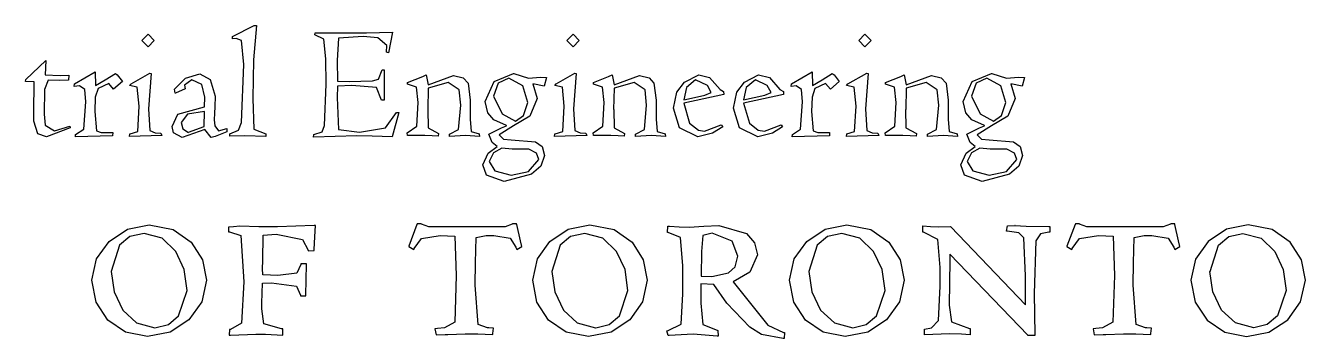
# Model space of a CAD drawing. Extents: x 0.4 to 73.1, y 0.3 to 16.6.
# Drawn here: x 40.07 to 73.15, y 3.16 to 11.23 of the extents above; entities that cross this region are included whole.
import ezdxf

# ---------------------------------------------------------------- set-up
doc = ezdxf.new("R2010")
doc.units = 0

msp = doc.modelspace()

# ---------------------------------------------------------------- linework, layer by layer
at = {"layer": 'Layer 1', "color": 7}
for points in [[(43.238154, 11.006633), (43.394258, 10.845237), (43.238154, 10.683841), (43.076758, 10.845237), (43.238154, 11.006633), (43.238154, 11.006633)], [(45.942192, 9.350343), (45.971296, 8.55924), (46.283504, 8.440178), (46.283504, 8.36874), (45.738463, 8.389907), (45.352172, 8.374032), (45.352172, 8.437532), (45.574422, 8.531128), (45.653797, 8.733865), (45.709359, 10.223467), (45.653797, 10.845237), (45.513568, 10.895508), (45.420964, 10.88757), (45.420964, 10.95107), (45.976588, 11.231528), (46.040088, 11.231528), (45.960713, 10.345175), (45.944838, 9.350343), (45.942192, 9.350343)], [(49.342084, 9.30801), (49.270646, 9.30801), (49.13604, 9.635431), (48.503356, 9.689009), (48.130294, 9.667843), (48.122356, 9.376801), (48.159398, 8.546011), (48.696501, 8.482511), (49.373172, 8.595289), (49.656937, 8.987864), (49.720437, 8.987864), (49.545813, 8.360803), (49.029876, 8.374032), (48.62771, 8.381969), (47.513815, 8.352865), (47.519107, 8.424303), (47.737057, 8.492433), (47.794273, 8.651844), (47.841898, 9.718113), (47.828669, 10.374279), (47.777737, 10.87831), (47.548211, 10.993404), (47.553503, 11.048966), (48.879063, 11.048966), (49.551104, 11.064841), (49.450563, 10.527737), (49.395, 10.543612), (49.410875, 10.718237), (49.177381, 10.919982), (48.797043, 10.95107), (48.162043, 10.908737), (48.125002, 10.331946), (48.130294, 9.794843), (48.434564, 9.789551), (49.035167, 9.805426), (49.189287, 9.852389), (49.283875, 10.085884), (49.339438, 10.085884), (49.339438, 9.305364), (49.342084, 9.30801)], [(54.220994, 11.006633), (54.377098, 10.845237), (54.220994, 10.683841), (54.059599, 10.845237), (54.220994, 11.006633), (54.220994, 11.006633)], [(61.764256, 11.006633), (61.920359, 10.845237), (61.764256, 10.683841), (61.60286, 10.845237), (61.764256, 11.006633), (61.764256, 11.006633)], [(40.290699, 9.778968), (40.071095, 9.792197), (40.076387, 9.842468), (40.597616, 10.334592), (40.576449, 9.96153), (40.965386, 9.945655), (41.18499, 9.950947), (41.179698, 9.823947), (40.960094, 9.810718), (40.65847, 9.823947), (40.557928, 9.585822), (40.549991, 8.942885), (40.579425, 8.665073), (40.817219, 8.514261), (41.214094, 8.633323), (41.222031, 8.59099), (40.608199, 8.358157), (40.39091, 8.438193), (40.282762, 8.768261), (40.282762, 8.977281), (40.290699, 9.781613), (40.290699, 9.778968)], [(41.872906, 10.040905), (41.880843, 9.689009), (42.129551, 9.831884), (42.391488, 9.99328), (42.439113, 9.964176), (42.571405, 9.789551), (42.346509, 9.593759), (42.219509, 9.736634), (41.944343, 9.609634), (41.872906, 9.384739), (41.859676, 9.016969), (41.90201, 8.516907), (42.021072, 8.469282), (42.076634, 8.469282), (42.322697, 8.474573), (42.317405, 8.384615), (41.359615, 8.358157), (41.364906, 8.421657), (41.573927, 8.558248), (41.624198, 9.260385), (41.599062, 9.582184), (41.462802, 9.67578), (41.33051, 9.659905), (41.338448, 9.728697), (41.872906, 10.038259), (41.872906, 10.040905)], [(42.769842, 8.434886), (42.968279, 8.498386), (43.005321, 9.14926), (42.957696, 9.641384), (42.759259, 9.689009), (42.7963, 9.731343), (43.280487, 10.001217), (43.317529, 9.99328), (43.248737, 9.083114), (43.283133, 8.52749), (43.423362, 8.46399), (43.566237, 8.450761), (43.592695, 8.392553), (42.759259, 8.371386), (42.767196, 8.434886), (42.769842, 8.434886)], [(43.939299, 9.490572), (43.923424, 9.588468), (44.207851, 9.874217), (44.571652, 9.985342), (44.841527, 9.837176), (44.968527, 9.405906), (44.960589, 9.130739), (44.952652, 8.974635), (44.944714, 8.797365), (44.958936, 8.646222), (45.058485, 8.516907), (45.275443, 8.575115), (45.275443, 8.490448), (44.971173, 8.36874), (44.870631, 8.339636), (44.701298, 8.551302), (44.113924, 8.339636), (43.891674, 8.460352), (43.859924, 8.630677), (44.002799, 8.948177), (44.696006, 9.130739), (44.703944, 9.384739), (44.624569, 9.710176), (44.370569, 9.831884), (44.174778, 9.691655), (44.195944, 9.601697), (43.941945, 9.487926), (43.939299, 9.490572)], [(50.463916, 9.061948), (50.471853, 8.596282), (50.741728, 8.442823), (50.736436, 8.379324), (50.580332, 8.387261), (50.389832, 8.392553), (49.937395, 8.392553), (49.932104, 8.461344), (50.186103, 8.635969), (50.215208, 9.249802), (50.173536, 9.646345), (49.945333, 9.723405), (49.940041, 9.760447), (50.33427, 9.921842), (50.426874, 9.964176), (50.474499, 9.704884), (51.130665, 9.943009), (51.378463, 9.887323), (51.505711, 9.741595), (51.559289, 9.30801), (51.559289, 8.815885), (51.585748, 8.498386), (51.797414, 8.434886), (51.802706, 8.371386), (51.442873, 8.392553), (51.027477, 8.371386), (51.027477, 8.429594), (51.26031, 8.548657), (51.315873, 9.18101), (51.275524, 9.574577), (50.993082, 9.765738), (50.477145, 9.617572), (50.463916, 9.061948), (50.463916, 9.061948)], [(52.689059, 9.99328), (53.070058, 9.871572), (53.382266, 9.900676), (53.530433, 9.892738), (53.47487, 9.667843), (53.178537, 9.726051), (53.292308, 9.350343), (53.098501, 8.89493), (52.678475, 8.643907), (52.313351, 8.411073), (52.425799, 8.302925), (52.617621, 8.284074), (53.249975, 8.233803), (53.424269, 8.11441), (53.485453, 7.881907), (53.389914, 7.60641), (53.143811, 7.392429), (52.442996, 7.204575), (51.984276, 7.368286), (51.884726, 7.633199), (52.021979, 7.942431), (52.260434, 8.114741), (52.125166, 8.215944), (52.043476, 8.43224), (52.368913, 8.593636), (52.503851, 8.643907), (52.503851, 8.651844), (52.168492, 8.797034), (52.013462, 8.979638), (51.948226, 9.273614), (52.180729, 9.790212), (52.681121, 9.99328), (52.689059, 9.99328)], [(53.755328, 8.434886), (53.953765, 8.498386), (53.990807, 9.14926), (53.943182, 9.641384), (53.744745, 9.689009), (53.781786, 9.731343), (54.263327, 10.001217), (54.300369, 9.99328), (54.231578, 9.083114), (54.265973, 8.52749), (54.406202, 8.46399), (54.549077, 8.450761), (54.575535, 8.392553), (53.742099, 8.371386), (53.750036, 8.434886), (53.755328, 8.434886)], [(55.271389, 9.061948), (55.279326, 8.596282), (55.549201, 8.442823), (55.543909, 8.379324), (55.387805, 8.387261), (55.197305, 8.392553), (54.744869, 8.392553), (54.739577, 8.461344), (54.993577, 8.635969), (55.022681, 9.249802), (54.980678, 9.646345), (54.75016, 9.723405), (54.744869, 9.760447), (55.139097, 9.921842), (55.231701, 9.964176), (55.279326, 9.704884), (55.935492, 9.943009), (56.183291, 9.887323), (56.310538, 9.741595), (56.364116, 9.30801), (56.364116, 8.815885), (56.390575, 8.498386), (56.602241, 8.434886), (56.607533, 8.371386), (56.2477, 8.392553), (55.832305, 8.371386), (55.832305, 8.429594), (56.065138, 8.548657), (56.1207, 9.18101), (56.080351, 9.574577), (55.797909, 9.765738), (55.281972, 9.617572), (55.268743, 9.061948), (55.271389, 9.061948)], [(57.083782, 9.231281), (57.231949, 8.715344), (57.462797, 8.532451), (57.61824, 8.506323), (58.04951, 8.667719), (58.086552, 8.617448), (57.82693, 8.456053), (57.446261, 8.358157), (56.97398, 8.595289), (56.819199, 9.096343), (56.904858, 9.510168), (57.101642, 9.77566), (57.467428, 9.958884), (57.747555, 9.891085), (58.01776, 9.583176), (58.110364, 9.532905), (58.115656, 9.456176), (57.081136, 9.231281), (57.083782, 9.231281)], [(58.628947, 9.231281), (58.777113, 8.715344), (59.007962, 8.532451), (59.163405, 8.506323), (59.594675, 8.667719), (59.631717, 8.617448), (59.372094, 8.456053), (58.991426, 8.358157), (58.519145, 8.595289), (58.364364, 9.096343), (58.450023, 9.510168), (58.646806, 9.77566), (59.012592, 9.958884), (59.29272, 9.891085), (59.562925, 9.583176), (59.655529, 9.532905), (59.660821, 9.456176), (58.626301, 9.231281), (58.628947, 9.231281)], [(60.401653, 10.040905), (60.409591, 9.689009), (60.658299, 9.831884), (60.920236, 9.99328), (60.965215, 9.964176), (61.097506, 9.789551), (60.872611, 9.593759), (60.745611, 9.736634), (60.470445, 9.609634), (60.399007, 9.384739), (60.385778, 9.016969), (60.428111, 8.516907), (60.547174, 8.469282), (60.602736, 8.469282), (60.848798, 8.474573), (60.843507, 8.384615), (59.885716, 8.358157), (59.891008, 8.421657), (60.100028, 8.558248), (60.150299, 9.260385), (60.125164, 9.582184), (59.988904, 9.67578), (59.856612, 9.659905), (59.86455, 9.728697), (60.399007, 10.038259), (60.401653, 10.040905)], [(61.298589, 8.434886), (61.497027, 8.498386), (61.534068, 9.14926), (61.486443, 9.641384), (61.288006, 9.689009), (61.325048, 9.731343), (61.809235, 10.001217), (61.846276, 9.99328), (61.777485, 9.083114), (61.81188, 8.52749), (61.952109, 8.46399), (62.094984, 8.450761), (62.121443, 8.392553), (61.288006, 8.371386), (61.295944, 8.434886), (61.298589, 8.434886)], [(62.81465, 9.061948), (62.822588, 8.596282), (63.095108, 8.442823), (63.089816, 8.379324), (62.933712, 8.387261), (62.743213, 8.392553), (62.290776, 8.392553), (62.285484, 8.461344), (62.539484, 8.635969), (62.568588, 9.249802), (62.526916, 9.646345), (62.298713, 9.723405), (62.293422, 9.760447), (62.68765, 9.921842), (62.780254, 9.964176), (62.827879, 9.704884), (63.484045, 9.943009), (63.731844, 9.887323), (63.859091, 9.741595), (63.912669, 9.30801), (63.912669, 8.815885), (63.939128, 8.498386), (64.150794, 8.434886), (64.156086, 8.371386), (63.796253, 8.392553), (63.380858, 8.371386), (63.380858, 8.429594), (63.613691, 8.548657), (63.669253, 9.18101), (63.628904, 9.574577), (63.346462, 9.765738), (62.830525, 9.617572), (62.817296, 9.061948), (62.81465, 9.061948)], [(65.042439, 9.99328), (65.423438, 9.871572), (65.735646, 9.900676), (65.883813, 9.892738), (65.82825, 9.667843), (65.531917, 9.726051), (65.645688, 9.350343), (65.451881, 8.89493), (65.031856, 8.643907), (64.666731, 8.411073), (64.779179, 8.302925), (64.971001, 8.284074), (65.603355, 8.233803), (65.777649, 8.11441), (65.838834, 7.881907), (65.743294, 7.60641), (65.497191, 7.392429), (64.796377, 7.204575), (64.337656, 7.368286), (64.238107, 7.633199), (64.375359, 7.942431), (64.613814, 8.114741), (64.478546, 8.215944), (64.396856, 8.43224), (64.722293, 8.593636), (64.857231, 8.643907), (64.857231, 8.651844), (64.521872, 8.797034), (64.366843, 8.979638), (64.301606, 9.273614), (64.534109, 9.790212), (65.034501, 9.99328), (65.042439, 9.99328)], [(52.731392, 8.762969), (52.939751, 8.907497), (53.048892, 9.24451), (52.917592, 9.674127), (52.562059, 9.871572), (52.28127, 9.744903), (52.165184, 9.413843), (52.386773, 8.950492), (52.731392, 8.762969), (52.731392, 8.762969)], [(57.358949, 9.37151), (57.628823, 9.43501), (57.792865, 9.503801), (57.692323, 9.684379), (57.385407, 9.829238), (57.150259, 9.631793), (57.083782, 9.313302), (57.356303, 9.37151), (57.358949, 9.37151)], [(58.904113, 9.37151), (59.173988, 9.43501), (59.338029, 9.503801), (59.237488, 9.684379), (58.930572, 9.829238), (58.695423, 9.631793), (58.628947, 9.313302), (58.901467, 9.37151), (58.904113, 9.37151)], [(65.084772, 8.762969), (65.293131, 8.907497), (65.402272, 9.24451), (65.270972, 9.674127), (64.915439, 9.871572), (64.63465, 9.744903), (64.518565, 9.413843), (64.740153, 8.950492), (65.084772, 8.762969), (65.084772, 8.762969)], [(44.283257, 8.477219), (44.685423, 8.625386), (44.698652, 9.014323), (44.254814, 8.944539), (44.092757, 8.733865), (44.138398, 8.564532), (44.283257, 8.474573), (44.283257, 8.477219)], [(52.617621, 7.368616), (53.071381, 7.461221), (53.334641, 7.776074), (53.276102, 7.940446), (53.072704, 8.043303), (52.64408, 8.043303), (52.382142, 8.069761), (52.159893, 7.945407), (52.048768, 7.725804), (52.19958, 7.483049), (52.620267, 7.371262), (52.617621, 7.368616)], [(64.971001, 7.368616), (65.424761, 7.461221), (65.688021, 7.776074), (65.629482, 7.940446), (65.426084, 8.043303), (64.99746, 8.043303), (64.735523, 8.069761), (64.513273, 7.945407), (64.402148, 7.725804), (64.55296, 7.483049), (64.973647, 7.371262), (64.971001, 7.368616)], [(43.264612, 6.090681), (43.886382, 5.966037), (44.351387, 5.639236), (44.642759, 5.18097), (44.743631, 4.661932), (44.621634, 4.101512), (44.291525, 3.637335), (43.807131, 3.320993), (43.222279, 3.20408), (42.650656, 3.3169), (42.195366, 3.626421), (41.894362, 4.089234), (41.785593, 4.661932), (41.905813, 5.206643), (42.229431, 5.662056), (42.700885, 5.974595), (43.264612, 6.090681), (43.264612, 6.090681)], [(47.532336, 6.07216), (46.579837, 6.032472), (46.100942, 6.037764), (45.608818, 6.050993), (45.444776, 6.04041), (45.317776, 6.027181), (45.317776, 6.006014), (45.317776, 5.908118), (45.338943, 5.908118), (45.629984, 5.815514), (45.709359, 4.614307), (45.653797, 3.55333), (45.362755, 3.389288), (45.344235, 3.389288), (45.336297, 3.238476), (45.362755, 3.238476), (46.021567, 3.26758), (46.267629, 3.262288), (46.720066, 3.241122), (46.720066, 3.402517), (46.688316, 3.402517), (46.225296, 3.532163), (46.177671, 3.915808), (46.180317, 4.069266), (46.193546, 4.579912), (46.423733, 4.593141), (47.074607, 4.500537), (47.172503, 4.272995), (47.172503, 4.251829), (47.315378, 4.251829), (47.315378, 4.272995), (47.333899, 5.061453), (47.333899, 5.085265), (47.185732, 5.085265), (47.185732, 5.064099), (47.078245, 4.843502), (46.587775, 4.775703), (46.214713, 4.799516), (46.204129, 4.799516), (46.196192, 4.958265), (46.198838, 5.156703), (46.206775, 5.823452), (46.542796, 5.847264), (47.22542, 5.707035), (47.37094, 5.434515), (47.376232, 5.415994), (47.532336, 5.426577), (47.532336, 5.45039), (47.545565, 5.781118), (47.56144, 6.074806), (47.534982, 6.074806), (47.532336, 6.07216)], [(52.747267, 6.111847), (52.657309, 6.111847), (52.649371, 6.101264), (52.464163, 6.04041), (51.900601, 6.032472), (51.109498, 6.032472), (50.49302, 6.04041), (50.305166, 6.101264), (50.297228, 6.111847), (50.191395, 6.111847), (50.186103, 6.095972), (49.974437, 5.540348), (49.974437, 5.524473), (50.101437, 5.447744), (50.11202, 5.474202), (50.299543, 5.731178), (50.786707, 5.815514), (51.165061, 5.796993), (51.199456, 4.780995), (51.165061, 3.57185), (50.895186, 3.428976), (50.720561, 3.407809), (50.65177, 3.399871), (50.683519, 3.243767), (50.916353, 3.259642), (50.979852, 3.259642), (51.432289, 3.275517), (51.503727, 3.275517), (51.755081, 3.275517), (51.94558, 3.26758), (52.146663, 3.259642), (52.146663, 3.280809), (52.16783, 3.418392), (52.04083, 3.431621), (52.011726, 3.431621), (51.770956, 3.510996), (51.688935, 4.529641), (51.702164, 5.103786), (51.715393, 5.757306), (51.974685, 5.815514), (51.982622, 5.815514), (52.13608, 5.815514), (52.170476, 5.815514), (52.596455, 5.742092), (52.736684, 5.51389), (52.763142, 5.447744), (52.892788, 5.524473), (52.861038, 5.672639), (52.768434, 6.095972), (52.760496, 6.111847), (52.744621, 6.111847), (52.747267, 6.111847)], [(54.657556, 6.090681), (55.279326, 5.966037), (55.744331, 5.639236), (56.035703, 5.18097), (56.136575, 4.661932), (56.01495, 4.101512), (55.685461, 3.637335), (55.201192, 3.320993), (54.615223, 3.20408), (54.042483, 3.3169), (53.587318, 3.626421), (53.286934, 4.089234), (53.178537, 4.661932), (53.298757, 5.206643), (53.622375, 5.662056), (54.093829, 5.974595), (54.657556, 6.090681), (54.657556, 6.090681)], [(57.98601, 6.07216), (58.706337, 5.860163), (58.912464, 5.620095), (58.986134, 5.312807), (58.78902, 4.861693), (58.361718, 4.616953), (59.253363, 3.497767), (59.660821, 3.307267), (59.681987, 3.307267), (59.671404, 3.156455), (59.650237, 3.156455), (59.085683, 3.260635), (58.785051, 3.442205), (58.191062, 4.067944), (57.85901, 4.550807), (57.52299, 4.561391), (57.52299, 4.063975), (57.570615, 3.518934), (57.943677, 3.365476), (57.959552, 3.360184), (57.970135, 3.212018), (57.941031, 3.217309), (57.324553, 3.264934), (56.700137, 3.230538), (56.681616, 3.230538), (56.64722, 3.354892), (56.673679, 3.360184), (57.014991, 3.524225), (57.054678, 4.310037), (57.054678, 5.029703), (56.995147, 5.764913), (56.681616, 5.886952), (56.657804, 5.886952), (56.668387, 6.050993), (56.71072, 6.050993), (56.959428, 6.035118), (57.21872, 6.029826), (57.602365, 6.056285), (57.602365, 6.056285), (57.98601, 6.069514), (57.98601, 6.07216)], [(61.295944, 6.090681), (61.917714, 5.966037), (62.382718, 5.639236), (62.67409, 5.18097), (62.774963, 4.661932), (62.653337, 4.101512), (62.323849, 3.637335), (61.839579, 3.320993), (61.25361, 3.20408), (60.680871, 3.3169), (60.225705, 3.626421), (59.925321, 4.089234), (59.816925, 4.661932), (59.937145, 5.206643), (60.260763, 5.662056), (60.732216, 5.974595), (61.295944, 6.090681), (61.295944, 6.090681)], [(65.637751, 6.07216), (65.931438, 6.050993), (66.516166, 6.043056), (66.537333, 6.043056), (66.537333, 5.894889), (66.516166, 5.894889), (66.297224, 5.855532), (66.1775, 5.675285), (66.140458, 4.317974), (66.156333, 3.259642), (66.156333, 3.233184), (65.976417, 3.230538), (65.971125, 3.238476), (63.960294, 5.331327), (63.955003, 5.167286), (63.939128, 4.01635), (64.000643, 3.579457), (64.463002, 3.410455), (64.481523, 3.410455), (64.481523, 3.246413), (64.261919, 3.262288), (63.949711, 3.275517), (63.301483, 3.246413), (63.301483, 3.391934), (63.481399, 3.431621), (63.661316, 3.622121), (63.703649, 4.505828), (63.711586, 4.990015), (63.645771, 5.712327), (63.280316, 5.894889), (63.261795, 5.894889), (63.261795, 6.032472), (63.261795, 6.058931), (63.457587, 6.043056), (63.666607, 6.037764), (63.976169, 6.043056), (63.984107, 6.035118), (65.915563, 4.018996), (65.910271, 4.767766), (65.87356, 5.750361), (65.740979, 5.885091), (65.441959, 5.921347), (65.418147, 5.921347), (65.447251, 6.061576), (65.643042, 6.069514), (65.637751, 6.07216)], [(69.754662, 6.111847), (69.664704, 6.111847), (69.659412, 6.101264), (69.471558, 6.04041), (68.907997, 6.032472), (68.116893, 6.032472), (67.500415, 6.04041), (67.312561, 6.101264), (67.304624, 6.111847), (67.201436, 6.111847), (67.196145, 6.095972), (66.984478, 5.540348), (66.979186, 5.524473), (67.111478, 5.447744), (67.122061, 5.474202), (67.3076, 5.731178), (67.796748, 5.815514), (68.175102, 5.796993), (68.209497, 4.780995), (68.172456, 3.57185), (67.902581, 3.428976), (67.730602, 3.407809), (67.661811, 3.399871), (67.690915, 3.243767), (67.923748, 3.259642), (67.989894, 3.259642), (68.44233, 3.275517), (68.513768, 3.275517), (68.762476, 3.275517), (68.952976, 3.26758), (69.154059, 3.259642), (69.154059, 3.280809), (69.17258, 3.418392), (69.048226, 3.431621), (69.016476, 3.431621), (68.775705, 3.510996), (68.691038, 4.529641), (68.704268, 5.103786), (68.720143, 5.757306), (68.979434, 5.815514), (68.990017, 5.815514), (69.143475, 5.815514), (69.177871, 5.815514), (69.602858, 5.742092), (69.744079, 5.51389), (69.770537, 5.447744), (69.900183, 5.524473), (69.868433, 5.672639), (69.775829, 6.095972), (69.767891, 6.111847), (69.754662, 6.111847), (69.754662, 6.111847)], [(70.188578, 4.661932), (70.299579, 4.089234), (70.604304, 3.626421), (71.060338, 3.3169), (71.625264, 3.20408), (72.203419, 3.320993), (72.688557, 3.637335), (73.022386, 4.101512), (73.146616, 4.661932), (73.045372, 5.182086), (72.75338, 5.640228), (72.288251, 5.966409), (71.667597, 6.090681), (71.10387, 5.974223), (70.632416, 5.661064), (70.308798, 5.205526), (70.188578, 4.661932), (70.188578, 4.661932)], [(43.412779, 3.428976), (43.760664, 3.514758), (44.022973, 3.738207), (44.246215, 4.394704), (44.170396, 4.930815), (43.951205, 5.403426), (43.601046, 5.740108), (43.132321, 5.868431), (42.763682, 5.783516), (42.496991, 5.560192), (42.280363, 4.886828), (42.357589, 4.356546), (42.580665, 3.889019), (42.936695, 3.555934), (43.412779, 3.428976), (43.412779, 3.428976)], [(54.805723, 3.428976), (55.153608, 3.514758), (55.415917, 3.738207), (55.639159, 4.394704), (55.562926, 4.930815), (55.342826, 5.403426), (54.991758, 5.740108), (54.522619, 5.868431), (54.154394, 5.783516), (53.888612, 5.560192), (53.673307, 4.886828), (53.750491, 4.356546), (53.973278, 3.889019), (54.328522, 3.555934), (54.803077, 3.428976), (54.805723, 3.428976)], [(57.530928, 4.76512), (57.80874, 4.754536), (58.239018, 4.845818), (58.411121, 5.004567), (58.48078, 5.278411), (58.33096, 5.667678), (57.814031, 5.876368), (57.574914, 5.813861), (57.536219, 5.400119), (57.530928, 4.76512), (57.530928, 4.76512)], [(61.446756, 3.428976), (61.795055, 3.514758), (62.058273, 3.738207), (62.282838, 4.394704), (62.206605, 4.930815), (61.986505, 5.403426), (61.635437, 5.740108), (61.166298, 5.868431), (60.798073, 5.783516), (60.532291, 5.560192), (60.316987, 4.886828), (60.394212, 4.356546), (60.617288, 3.889019), (60.973318, 3.555934), (61.449402, 3.428976), (61.446756, 3.428976)], [(70.683348, 4.886828), (70.899645, 5.560192), (71.165551, 5.783516), (71.53266, 5.868431), (72.001799, 5.740108), (72.352867, 5.403426), (72.572967, 4.930815), (72.6492, 4.394704), (72.424635, 3.738207), (72.161417, 3.514758), (71.813118, 3.428976), (71.337034, 3.555934), (70.981004, 3.889019), (70.757928, 4.356546), (70.680703, 4.886828), (70.683348, 4.886828)]]:
    msp.add_lwpolyline(points, close=True, dxfattribs=at)

doc.saveas('drawing.dxf')
